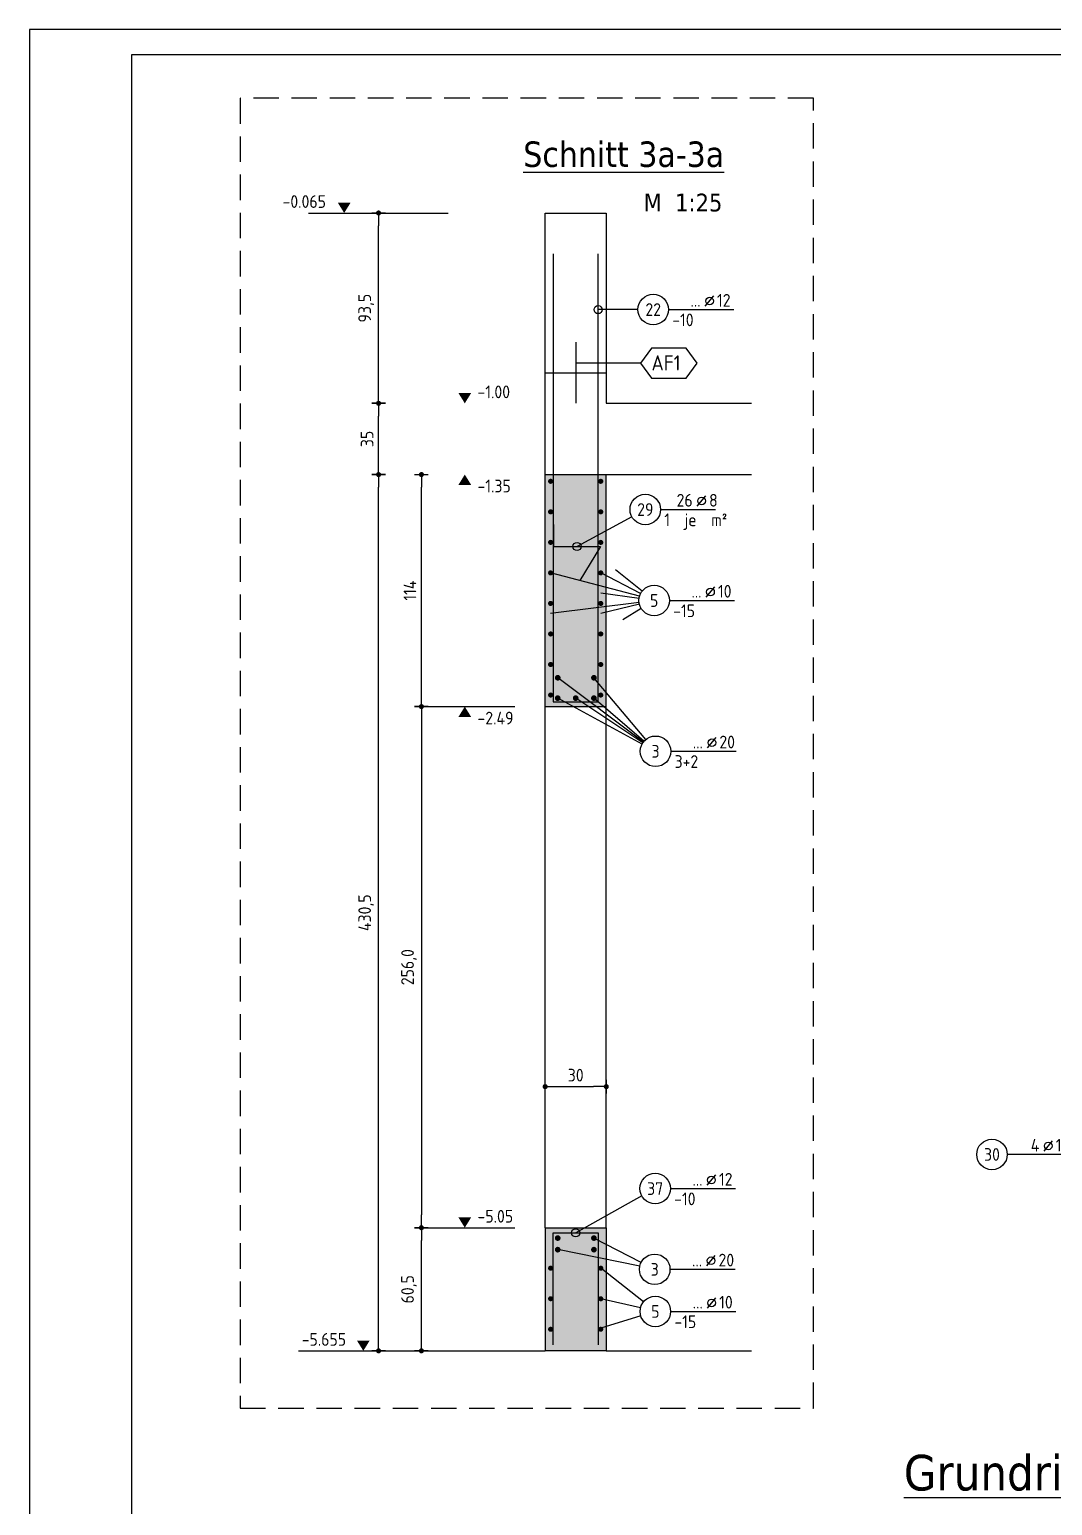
# Model space of a CAD drawing. Extents: x 40 to 149, y 46 to 88.
# Drawn here: x 39.96 to 50, y 73.6 to 88.1 of the extents above; entities that cross this region are included whole.
import ezdxf
from ezdxf.enums import TextEntityAlignment as Align

# ---------------------------------------------------------------- set-up
doc = ezdxf.new("R2010")
doc.units = 0
doc.header["$LTSCALE"] = 0.5
for name, pattern in [('AUSGEZOGEN', [1000.01, 1000, 0.01]), ('DASHED', [0.75, 0.5, -0.25]), ('STRICHLINIE', [0.75, 0.5, -0.25])]:
    doc.linetypes.add(name, pattern=pattern)
for name, color, linetype in [('AFB', 7, 'Continuous'), ('AFU', 7, 'Continuous'), ('BETON', 7, 'Continuous'), ('DETAIL', 7, 'Continuous'), ('grau_mittel', 7, 'Continuous'), ('HILFE', 7, 'Continuous'), ('koten', 7, 'Continuous'), ('MASSE', 7, 'Continuous'), ('OBJEKT', 7, 'Continuous'), ('RAHMEN', 7, 'Continuous'), ('RND', 7, 'Continuous'), ('TEXT', 7, 'Continuous')]:
    doc.layers.add(name, color=color, linetype=linetype)
doc.styles.add('helv', font='tahoma.ttf')
doc.styles.add('txt', font='isocp.shx')
doc.linetypes.add('AFU_50K', pattern='A,0.15,["/",Standard,S=0.2,R=0,X=-0.01,Y=-0.1],0.07,["/",Standard,S=0.2,R=0,X=-0.01,Y=-0.1],0.15', length=0.37)
doc.linetypes.add('AFU_50M', pattern='A,0.45,["/",Standard,S=0.2,R=0,X=-0.01,Y=-0.1],0.07,["/",Standard,S=0.2,R=0,X=-0.01,Y=-0.1],0.45', length=0.97)
doc.dimstyles.new('DOT_I', dxfattribs={"dimscale": 0.5, "dimtxt": 0.25, "dimasz": 0.25, "dimexe": 0.1, "dimexo": 0.3, "dimgap": 0.1, "dimtad": 1, "dimdec": 3, "dimzin": 3, "dimtxsty": 'txt', "dimblk": 'DOT', "dimblk1": 'DOT', "dimblk2": 'DOT', "dimsah": 1, "dimcen": 0.1, "dimse1": 1, "dimse2": 1, "dimazin": 0, "dimtfac": 1, "dimtdec": 4, "dimtix": 1, "dimtmove": 2, "dimatfit": 3, "dimfxl": 0, "dimtvp": 1, "dimtolj": 1, "dimtzin": 0, "dimarcsym": 0})

# ---------------------------------------------------------------- blocks, each defined once
blk = doc.blocks.new('RND_LEI')
at = {"layer": 'RND', "color": 7, "linetype": 'Continuous'}
blk.add_line((1.022, 0.066), (1.19, 0.27), dxfattribs=at)
for centre, radius in [((0, 0), 0.3), ((1.106, 0.168), 0.075)]:
    blk.add_circle(centre, radius, dxfattribs=at)
at = {"layer": 'RND', "color": 7, "linetype": 'Continuous', "style": 'txt'}
blk.add_attdef('ANZ', text='', height=0.25, dxfattribs=at).set_placement((0.931, 0.057), align=Align.RIGHT)
for tag, p in [('DUM', (1.253, 0.057)), ('ABSTD', (1.674, 0.057)), ('POSTXT', (0.374, -0.327))]:
    blk.add_attdef(tag, p, '', height=0.25, dxfattribs=at)
blk.add_attdef('POSL', text='', height=0.25, dxfattribs=at).set_placement((0, 0), align=Align.MIDDLE)
blk = doc.blocks.new('DOT')
at = {"layer": 'MASSE', "color": 7, "linetype": 'Continuous'}
for p, q in [((0, 0), (-1, 0)), ((0, 0.54), (0, -0.54))]:
    blk.add_line(p, q, dxfattribs=at)
at = {"layer": 'MASSE', "color": 7, "linetype": 'Continuous', "const_width": 0.2}
blk.add_lwpolyline([(-0.1, 0, 1), (0.1, 0, 1)], format="xyb", close=True, dxfattribs=at)
blk = doc.blocks.new('*D35')
at = {"layer": 'DEFPOINTS', "color": 0, "linetype": 'AUSGEZOGEN', "transparency": 16777216}
for p in [(43.804, 76.331), (43.804, 76.331), (43.804, 75.121)]:
    blk.add_point(p, dxfattribs=at)
at = {"layer": 'MASSE', "color": 0, "linetype": 'AUSGEZOGEN', "lineweight": -2, "transparency": 16777216}
blk.add_line((43.804, 75.246), (43.804, 76.206), dxfattribs=at)
at = {"layer": 'MASSE', "color": 0, "linetype": 'AUSGEZOGEN', "lineweight": -2, "transparency": 16777216, "xscale": 0.125, "yscale": 0.125, "zscale": 0.125}
for p, rotation in [((43.804, 76.331), 90), ((43.804, 75.121), 270)]:
    blk.add_blockref('DOT', p, dxfattribs=dict(at, rotation=rotation))
at = {"layer": 'MASSE', "color": 0, "linetype": 'AUSGEZOGEN', "transparency": 16777216, "insert": (43.682, 75.726), "char_height": 0.125, "attachment_point": 5, "rotation": 90, "style": 'txt'}
blk.add_mtext('\\A1;60,5', dxfattribs=at)
blk = doc.blocks.new('*D36')
at = {"layer": 'DEFPOINTS', "color": 0, "linetype": 'AUSGEZOGEN', "transparency": 16777216}
for p in [(43.383, 83.731), (43.383, 83.731), (43.383, 75.121)]:
    blk.add_point(p, dxfattribs=at)
at = {"layer": 'MASSE', "color": 0, "linetype": 'AUSGEZOGEN', "lineweight": -2, "transparency": 16777216}
blk.add_line((43.383, 75.246), (43.383, 83.606), dxfattribs=at)
at = {"layer": 'MASSE', "color": 0, "linetype": 'AUSGEZOGEN', "lineweight": -2, "transparency": 16777216, "xscale": 0.125, "yscale": 0.125, "zscale": 0.125}
for p, rotation in [((43.383, 83.731), 90), ((43.383, 75.121), 270)]:
    blk.add_blockref('DOT', p, dxfattribs=dict(at, rotation=rotation))
at = {"layer": 'MASSE', "color": 0, "linetype": 'AUSGEZOGEN', "transparency": 16777216, "insert": (43.261, 79.426), "char_height": 0.125, "attachment_point": 5, "rotation": 90, "style": 'txt'}
blk.add_mtext('\\A1;430,5', dxfattribs=at)
blk = doc.blocks.new('OKRD_U')
at = {"color": 0, "linetype": 'ByBlock'}
blk.add_solid([(-0.125, -0.202), (0.125, -0.202), (0, 0)], dxfattribs=at)
at = {"color": 0, "linetype": 'ByBlock', "style": 'txt'}
blk.add_attdef('OKRD', (0.25, -0.35), '', height=0.25, dxfattribs=at)
blk = doc.blocks.new('OKRD_O')
at = {"color": 0, "linetype": 'ByBlock'}
blk.add_solid([(-0.125, 0.202), (0.125, 0.202), (0, 0)], dxfattribs=at)
at = {"color": 0, "linetype": 'ByBlock', "style": 'txt'}
blk.add_attdef('OKRD', (0.25, 0.1), '', height=0.25, dxfattribs=at)
blk = doc.blocks.new('*D37')
at = {"layer": 'DEFPOINTS', "color": 0, "linetype": 'AUSGEZOGEN', "transparency": 16777216}
for p in [(43.383, 84.431), (43.383, 84.431), (43.383, 83.731)]:
    blk.add_point(p, dxfattribs=at)
at = {"layer": 'MASSE', "color": 0, "linetype": 'AUSGEZOGEN', "lineweight": -2, "transparency": 16777216}
blk.add_line((43.383, 83.856), (43.383, 84.306), dxfattribs=at)
at = {"layer": 'MASSE', "color": 0, "linetype": 'AUSGEZOGEN', "lineweight": -2, "transparency": 16777216, "xscale": 0.125, "yscale": 0.125, "zscale": 0.125}
for p, rotation in [((43.383, 84.431), 90), ((43.383, 83.731), 270)]:
    blk.add_blockref('DOT', p, dxfattribs=dict(at, rotation=rotation))
at = {"layer": 'MASSE', "color": 0, "linetype": 'AUSGEZOGEN', "transparency": 16777216, "insert": (43.27, 84.081), "char_height": 0.125, "attachment_point": 5, "rotation": 90, "style": 'txt'}
blk.add_mtext('\\A1;35', dxfattribs=at)
blk = doc.blocks.new('*D38')
at = {"layer": 'DEFPOINTS', "color": 0, "linetype": 'AUSGEZOGEN', "transparency": 16777216}
for p in [(43.804, 81.451), (43.804, 76.331), (43.804, 76.331)]:
    blk.add_point(p, dxfattribs=at)
at = {"layer": 'MASSE', "color": 0, "linetype": 'AUSGEZOGEN', "lineweight": -2, "transparency": 16777216}
blk.add_line((43.804, 81.326), (43.804, 76.456), dxfattribs=at)
at = {"layer": 'MASSE', "color": 0, "linetype": 'AUSGEZOGEN', "lineweight": -2, "transparency": 16777216, "xscale": 0.125, "yscale": 0.125, "zscale": 0.125}
for p, rotation in [((43.804, 81.451), 90), ((43.804, 76.331), 270)]:
    blk.add_blockref('DOT', p, dxfattribs=dict(at, rotation=rotation))
at = {"layer": 'MASSE', "color": 0, "linetype": 'AUSGEZOGEN', "transparency": 16777216, "insert": (43.682, 78.891), "char_height": 0.125, "attachment_point": 5, "rotation": 90, "style": 'txt'}
blk.add_mtext('\\A1;256,0', dxfattribs=at)
blk = doc.blocks.new('*D39')
at = {"layer": 'DEFPOINTS', "color": 0, "linetype": 'AUSGEZOGEN', "transparency": 16777216}
for p in [(43.804, 83.731), (43.804, 83.731), (43.804, 81.451)]:
    blk.add_point(p, dxfattribs=at)
at = {"layer": 'MASSE', "color": 0, "linetype": 'AUSGEZOGEN', "lineweight": -2, "transparency": 16777216}
blk.add_line((43.804, 81.576), (43.804, 83.606), dxfattribs=at)
at = {"layer": 'MASSE', "color": 0, "linetype": 'AUSGEZOGEN', "lineweight": -2, "transparency": 16777216, "xscale": 0.125, "yscale": 0.125, "zscale": 0.125}
for p, rotation in [((43.804, 83.731), 90), ((43.804, 81.451), 270)]:
    blk.add_blockref('DOT', p, dxfattribs=dict(at, rotation=rotation))
at = {"layer": 'MASSE', "color": 0, "linetype": 'AUSGEZOGEN', "transparency": 16777216, "insert": (43.691, 82.591), "char_height": 0.125, "attachment_point": 5, "rotation": 90, "style": 'txt'}
blk.add_mtext('\\A1;114', dxfattribs=at)
blk = doc.blocks.new('*D40')
at = {"layer": 'DEFPOINTS', "color": 0, "linetype": 'AUSGEZOGEN', "transparency": 16777216}
for p in [(45.019, 77.717), (45.619, 77.717), (45.619, 77.717)]:
    blk.add_point(p, dxfattribs=at)
at = {"layer": 'MASSE', "color": 0, "linetype": 'AUSGEZOGEN', "lineweight": -2, "transparency": 16777216}
blk.add_line((45.144, 77.717), (45.494, 77.717), dxfattribs=at)
at = {"layer": 'MASSE', "color": 0, "linetype": 'AUSGEZOGEN', "lineweight": -2, "transparency": 16777216, "xscale": 0.125, "yscale": 0.125, "zscale": 0.125, "rotation": 180}
blk.add_blockref('DOT', (45.019, 77.717), dxfattribs=at)
at = {"layer": 'MASSE', "color": 0, "linetype": 'AUSGEZOGEN', "lineweight": -2, "transparency": 16777216, "xscale": 0.125, "yscale": 0.125, "zscale": 0.125}
blk.add_blockref('DOT', (45.619, 77.717), dxfattribs=at)
at = {"layer": 'MASSE', "color": 0, "linetype": 'AUSGEZOGEN', "transparency": 16777216, "insert": (45.319, 77.83), "char_height": 0.125, "attachment_point": 5, "style": 'txt'}
blk.add_mtext('\\A1;30', dxfattribs=at)
blk = doc.blocks.new('*D41')
at = {"layer": 'DEFPOINTS', "color": 0, "linetype": 'AUSGEZOGEN', "transparency": 16777216}
for p in [(43.383, 86.301), (43.383, 86.301), (43.383, 84.431)]:
    blk.add_point(p, dxfattribs=at)
at = {"layer": 'MASSE', "color": 0, "linetype": 'AUSGEZOGEN', "lineweight": -2, "transparency": 16777216}
blk.add_line((43.383, 84.556), (43.383, 86.176), dxfattribs=at)
at = {"layer": 'MASSE', "color": 0, "linetype": 'AUSGEZOGEN', "lineweight": -2, "transparency": 16777216, "xscale": 0.125, "yscale": 0.125, "zscale": 0.125}
for p, rotation in [((43.383, 86.301), 90), ((43.383, 84.431), 270)]:
    blk.add_blockref('DOT', p, dxfattribs=dict(at, rotation=rotation))
at = {"layer": 'MASSE', "color": 0, "linetype": 'AUSGEZOGEN', "transparency": 16777216, "insert": (43.261, 85.366), "char_height": 0.125, "attachment_point": 5, "rotation": 90, "style": 'txt'}
blk.add_mtext('\\A1;93,5', dxfattribs=at)
blk = doc.blocks.new('DINA0')
at = {"layer": 'RAHMEN'}
for p, q in [((0, 84.1), (0, 0)), ((118.9, 84.1), (0, 84.1))]:
    blk.add_line(p, q, dxfattribs=at)
at = {"layer": 'RAHMEN', "color": 5}
for p, q in [((118.4, 83.6), (2, 83.6)), ((2, 83.6), (2, 0.5))]:
    blk.add_line(p, q, dxfattribs=at)

msp = doc.modelspace()

# ---------------------------------------------------------------- hatches: boundary and pattern name
at = {"layer": 'grau_mittel'}
h = msp.add_hatch(color=61, dxfattribs=at)
h.paths.add_polyline_path([(45.6189, 83.7309), (45.0189, 83.7309), (45.0189, 81.4509), (45.6189, 81.4509)])
h.paths.add_polyline_path([(45.6189, 76.3309), (45.0189, 76.3309), (45.0189, 75.1209), (45.6189, 75.1209)])

# ---------------------------------------------------------------- linework, layer by layer
at = {"layer": 'AFB', "color": 1, "linetype": 'AUSGEZOGEN'}
msp.add_line((45.3189, 85.0309), (45.3189, 84.4309), dxfattribs=at)
msp.add_lwpolyline([(46.0632, 84.9729), (45.9548, 84.825), (46.0632, 84.6772), (46.4049, 84.6772), (46.5133, 84.825), (46.4049, 84.9729)], close=True, dxfattribs=at)
at = {"layer": 'AFU', "color": 8, "linetype": 'AFU_50M'}
msp.add_line((45.0189, 84.7309), (45.6189, 84.7309), dxfattribs=at)
at = {"layer": 'AFU', "color": 8, "linetype": 'AFU_50K'}
for p, q in [((45.0189, 83.7309), (45.6189, 83.7309)), ((45.6189, 75.1209), (45.0189, 75.1209))]:
    msp.add_line(p, q, dxfattribs=at)
at = {"layer": 'BETON', "color": 6, "linetype": 'AUSGEZOGEN'}
for p, q in [((45.0189, 81.4509), (45.0189, 86.3009)), ((45.0189, 86.3009), (45.6189, 86.3009)), ((45.6189, 86.3009), (45.6189, 84.4309)), ((45.6189, 84.4309), (47.0464, 84.4309)), ((45.6189, 81.4509), (45.6189, 83.7309)), ((45.6189, 83.7309), (47.0464, 83.7309)), ((45.0189, 81.4509), (45.6189, 81.4509)), ((45.0189, 76.3309), (45.6189, 76.3309)), ((45.0189, 76.3309), (45.0189, 75.1209)), ((45.6189, 76.3309), (45.6189, 75.1209)), ((42.5965, 75.1209), (45.0189, 75.1209)), ((45.6189, 75.1209), (47.0464, 75.1209))]:
    msp.add_line(p, q, dxfattribs=at)
at = {"layer": 'DETAIL', "color": 102, "linetype": 'STRICHLINIE'}
msp.add_lwpolyline([(42.0231, 87.4278), (42.0231, 74.5584), (47.6533, 74.5584), (47.6533, 87.4278)], close=True, dxfattribs=at)
at = {"layer": 'HILFE', "color": 102, "linetype": 'AUSGEZOGEN'}
for p, q in [((42.6963, 86.3009), (44.0671, 86.3009)), ((45.9548, 84.825), (45.3189, 84.825)), ((43.8036, 81.4509), (44.7202, 81.4509)), ((43.8036, 76.3309), (44.7202, 76.3309))]:
    msp.add_line(p, q, dxfattribs=at)
at = {"layer": 'OBJEKT', "color": 7, "linetype": 'AUSGEZOGEN'}
for p, q in [((45.0189, 76.3309), (45.0189, 81.4509)), ((45.6189, 76.3309), (45.6189, 81.4509))]:
    msp.add_line(p, q, dxfattribs=at)
at = {"layer": 'RND', "color": 102, "linetype": 'AUSGEZOGEN'}
for p, q in [((45.9303, 85.3519), (45.5389, 85.3519)), ((45.8705, 83.3157), (45.3322, 83.0237)), ((45.9457, 82.5359), (45.0726, 82.7647)), ((45.9563, 82.5622), (45.5652, 82.7647)), ((45.9718, 82.5862), (45.7088, 82.7935)), ((45.9409, 82.5135), (45.5652, 82.5647)), ((45.941, 82.4725), (45.0726, 82.3647)), ((45.9439, 82.4576), (45.5652, 82.3647)), ((45.9619, 82.4146), (45.783, 82.3045)), ((45.9833, 81.1021), (45.1424, 81.7343)), ((46.0068, 81.127), (45.4979, 81.7343)), ((45.9714, 81.0836), (45.1424, 81.5343)), ((45.9783, 81.0951), (45.3189, 81.5343)), ((45.9896, 81.11), (45.4979, 81.5343)), ((45.9682, 76.6425), (45.3189, 76.2809)), ((45.9616, 75.9906), (45.4979, 76.229)), ((45.948, 75.9518), (45.1424, 76.1152)), ((45.9838, 75.6013), (45.5652, 75.933)), ((45.9552, 75.5422), (45.5652, 75.633)), ((45.9578, 75.4646), (45.5652, 75.3455))]:
    msp.add_line(p, q, dxfattribs=at)
at = {"layer": 'RND', "color": 7, "linetype": 'AUSGEZOGEN'}
for p, q in [((46.2303, 85.3519), (46.8703, 85.3519)), ((46.1524, 83.3873), (46.6924, 83.3873)), ((46.2396, 82.4933), (46.8796, 82.4933)), ((46.2532, 81.012), (46.8932, 81.012)), ((50.592, 77.0506), (49.557, 77.0506)), ((46.2493, 76.7154), (46.8893, 76.7154)), ((46.245, 75.922), (46.885, 75.922)), ((46.2513, 75.5081), (46.8913, 75.5081))]:
    msp.add_line(p, q, dxfattribs=at)
at = {"layer": 'RND', "color": 1, "linetype": 'AUSGEZOGEN'}
for points in [[(45.0989, 85.8983), (45.0989, 81.4983), (45.5389, 81.4983), (45.5389, 85.8983)], [(45.1022, 83.2393), (45.1022, 83.0237), (45.5621, 83.0237), (45.3596, 82.6907)], [(45.0989, 75.1809), (45.0989, 76.2809), (45.5389, 76.2809), (45.5389, 75.1809)]]:
    msp.add_lwpolyline(points, dxfattribs=at)
at = {"layer": 'RND', "color": 7, "linetype": 'AUSGEZOGEN'}
for points, const_width in [([(45.0601, 83.6647, 1), (45.0851, 83.6647, 1)], 0.025), ([(45.5777, 83.6647, -1), (45.5527, 83.6647, -1)], 0.025), ([(45.0601, 83.3647, 1), (45.0851, 83.3647, 1)], 0.025), ([(45.5777, 83.3647, -1), (45.5527, 83.3647, -1)], 0.025), ([(45.0601, 83.0647, 1), (45.0851, 83.0647, 1)], 0.025), ([(45.5777, 83.0647, -1), (45.5527, 83.0647, -1)], 0.025), ([(45.0601, 82.7647, 1), (45.0851, 82.7647, 1)], 0.025), ([(45.5777, 82.7647, -1), (45.5527, 82.7647, -1)], 0.025), ([(45.0601, 82.4647, 1), (45.0851, 82.4647, 1)], 0.025), ([(45.5777, 82.4647, -1), (45.5527, 82.4647, -1)], 0.025), ([(45.0601, 82.1647, 1), (45.0851, 82.1647, 1)], 0.025), ([(45.5777, 82.1647, -1), (45.5527, 82.1647, -1)], 0.025), ([(45.0601, 81.8647, 1), (45.0851, 81.8647, 1)], 0.025), ([(45.5777, 81.8647, -1), (45.5527, 81.8647, -1)], 0.025), ([(45.1284, 81.7343, 1), (45.1564, 81.7343, 1)], 0.028), ([(45.4839, 81.7343, 1), (45.5119, 81.7343, 1)], 0.028), ([(45.0601, 81.5647, 1), (45.0851, 81.5647, 1)], 0.025), ([(45.1284, 81.5343, 1), (45.1564, 81.5343, 1)], 0.028), ([(45.3049, 81.5343, 1), (45.3329, 81.5343, 1)], 0.028), ([(45.4839, 81.5343, 1), (45.5119, 81.5343, 1)], 0.028), ([(45.5777, 81.5647, -1), (45.5527, 81.5647, -1)], 0.025), ([(45.1284, 76.229, 1), (45.1564, 76.229, 1)], 0.028), ([(45.1284, 76.1152, 1), (45.1564, 76.1152, 1)], 0.028), ([(45.4839, 76.229, 1), (45.5119, 76.229, 1)], 0.028), ([(45.4839, 76.1152, 1), (45.5119, 76.1152, 1)], 0.028), ([(45.0601, 75.933, 1), (45.0851, 75.933, 1)], 0.025), ([(45.5777, 75.933, -1), (45.5527, 75.933, -1)], 0.025), ([(45.0601, 75.633, 1), (45.0851, 75.633, 1)], 0.025), ([(45.5777, 75.633, -1), (45.5527, 75.633, -1)], 0.025), ([(45.0601, 75.333, 1), (45.0851, 75.333, 1)], 0.025), ([(45.5777, 75.333, -1), (45.5527, 75.333, -1)], 0.025)]:
    msp.add_lwpolyline(points, format="xyb", close=True, dxfattribs=dict(at, const_width=const_width))
for centre in [(45.5389, 85.3519), (45.3322, 83.0237), (45.3189, 76.2809)]:
    msp.add_circle(centre, 0.04, dxfattribs=at)

# ---------------------------------------------------------------- block references
at = {"layer": 'koten', "color": 7, "linetype": 'DASHED'}
ref = msp.add_blockref('OKRD_O', (43.0454, 86.3009), dxfattribs=dict(at, xscale=-0.5, yscale=0.5, zscale=0.5))
ref.add_attrib('OKRD', '-0.065', (42.4402, 86.3509), dxfattribs={"height": 0.125, "style": 'txt'})
ref = msp.add_blockref('OKRD_O', (44.2298, 84.4309), dxfattribs=dict(at, xscale=0.5, yscale=0.5, zscale=0.5))
ref.add_attrib('OKRD', '-1.00', (44.3548, 84.4809), dxfattribs={"height": 0.125, "style": 'txt'})
at = {"layer": 'koten', "color": 7, "linetype": 'AUSGEZOGEN'}
ref = msp.add_blockref('OKRD_U', (44.2298, 83.7309), dxfattribs=dict(at, xscale=0.5, yscale=0.5, zscale=0.5))
ref.add_attrib('OKRD', '-1.35', (44.3548, 83.5559), dxfattribs={"height": 0.125, "style": 'txt'})
ref = msp.add_blockref('OKRD_U', (44.2298, 81.4509), dxfattribs=dict(at, xscale=0.5, yscale=0.5, zscale=0.5))
ref.add_attrib('OKRD', '-2.49', (44.3548, 81.2759), dxfattribs={"height": 0.125, "style": 'txt'})
ref = msp.add_blockref('OKRD_O', (44.2298, 76.3309), dxfattribs=dict(at, xscale=0.5, yscale=0.5, zscale=0.5))
ref.add_attrib('OKRD', '-5.05', (44.3548, 76.3809), dxfattribs={"height": 0.125, "style": 'txt'})
at = {"layer": 'koten', "color": 7, "linetype": 'DASHED'}
ref = msp.add_blockref('OKRD_O', (43.2333, 75.1209), dxfattribs=dict(at, xscale=-0.5, yscale=0.5, zscale=0.5))
ref.add_attrib('OKRD', '-5.655', (42.6281, 75.1709), dxfattribs={"height": 0.125, "style": 'txt'})
at = {"layer": 'RAHMEN', "color": 7, "linetype": 'AUSGEZOGEN', "xscale": 0.5, "yscale": 0.5, "zscale": 0.5}
msp.add_blockref('DINA0', (39.9553, 46.0537), dxfattribs=at)
at = {"layer": 'RND', "color": 7, "linetype": 'AUSGEZOGEN', "xscale": 0.5, "yscale": 0.5, "zscale": 0.5}
for p, values in [((46.0803, 85.3519), {'POSL': '22', 'DUM': '12', 'ANZ': '...', 'POSTXT': '-10'}), ((46.0024, 83.3873), {'POSL': '29', 'DUM': '8', 'ANZ': '26', 'POSTXT': '1  je  m²'}), ((46.0896, 82.4933), {'POSL': '5', 'DUM': '10', 'ANZ': '...', 'POSTXT': '-15'}), ((46.1032, 81.012), {'POSL': '3', 'DUM': '20', 'ANZ': '...', 'POSTXT': '3+2'}), ((49.407, 77.0506), {'POSL': '30', 'DUM': '10', 'ANZ': '4', 'ABSTD': '-15'}), ((46.0993, 76.7154), {'POSL': '37', 'DUM': '12', 'ANZ': '...', 'POSTXT': '-10'}), ((46.095, 75.922), {'POSL': '3', 'DUM': '20', 'ANZ': '...'}), ((46.1013, 75.5081), {'POSL': '5', 'DUM': '10', 'ANZ': '...', 'POSTXT': '-15'})]:
    msp.add_blockref('RND_LEI', p, dxfattribs=at).add_auto_attribs(values)

# ---------------------------------------------------------------- texts
at = {"layer": 'AFB', "color": 7, "linetype": 'AUSGEZOGEN', "style": 'txt'}
msp.add_text('AF1', height=0.15, dxfattribs=at).set_placement((46.063, 84.7533))
at = {"layer": 'TEXT', "color": 6, "linetype": 'AUSGEZOGEN', "style": 'helv'}
msp.add_text('%%USchnitt 3a-3a', height=0.25, dxfattribs=at).set_placement((44.8041, 86.7537))
at = {"layer": 'TEXT', "color": 1, "linetype": 'AUSGEZOGEN', "style": 'helv'}
msp.add_text('M  1:25', height=0.175, dxfattribs=at).set_placement((45.9863, 86.3162))
at = {"layer": 'TEXT', "color": 5, "linetype": 'AUSGEZOGEN', "style": 'helv'}
msp.add_text('%%UGrundriss Innenwände 2. UG', height=0.35, dxfattribs=at).set_placement((48.5416, 73.7493))

# ---------------------------------------------------------------- dimensions: what is measured, and where the dimension line sits
at = {"layer": 'MASSE', "color": 7, "linetype": 'AUSGEZOGEN'}
for base, p1, p2, override, picture, middle in [((43.3828, 86.3009), (43.3828, 84.4309), (43.3828, 86.3009), {"dimdec": 1, "dimlfac": 50}, '*D41', (43.2609, 85.3659)), ((43.3828, 84.4309), (43.3828, 83.7309), (43.3828, 84.4309), {"dimdec": 0, "dimlfac": 50}, '*D37', (43.2703, 84.0809)), ((43.3828, 83.7309), (43.3828, 75.1209), (43.3828, 83.7309), {"dimdec": 1, "dimlfac": 50}, '*D36', (43.2609, 79.4259)), ((43.8036, 83.7309), (43.8036, 81.4509), (43.8036, 83.7309), {"dimdec": 0, "dimlfac": 50}, '*D39', (43.6911, 82.5909)), ((43.8036, 76.3309), (43.8036, 81.4509), (43.8036, 76.3309), {"dimdec": 1, "dimlfac": 50}, '*D38', (43.6817, 78.8909)), ((43.8036, 76.3309), (43.8036, 75.1209), (43.8036, 76.3309), {"dimdec": 1, "dimlfac": 50}, '*D35', (43.6817, 75.7259))]:
    dim = msp.add_linear_dim(base=base, p1=p1, p2=p2, angle=90, dimstyle='DOT_I', override=override, dxfattribs=at)
    dim.commit()
    dim.dimension.update_dxf_attribs({"geometry": picture, "text_midpoint": middle})
dim = msp.add_linear_dim(base=(45.6189, 77.7174), p1=(45.0189, 77.7174), p2=(45.6189, 77.7174), dimstyle='DOT_I', override={"dimdec": 0, "dimlfac": 50}, dxfattribs=at)
dim.commit()
dim.dimension.update_dxf_attribs({"geometry": '*D40', "text_midpoint": (45.3189, 77.8299)})

doc.saveas('drawing.dxf')
